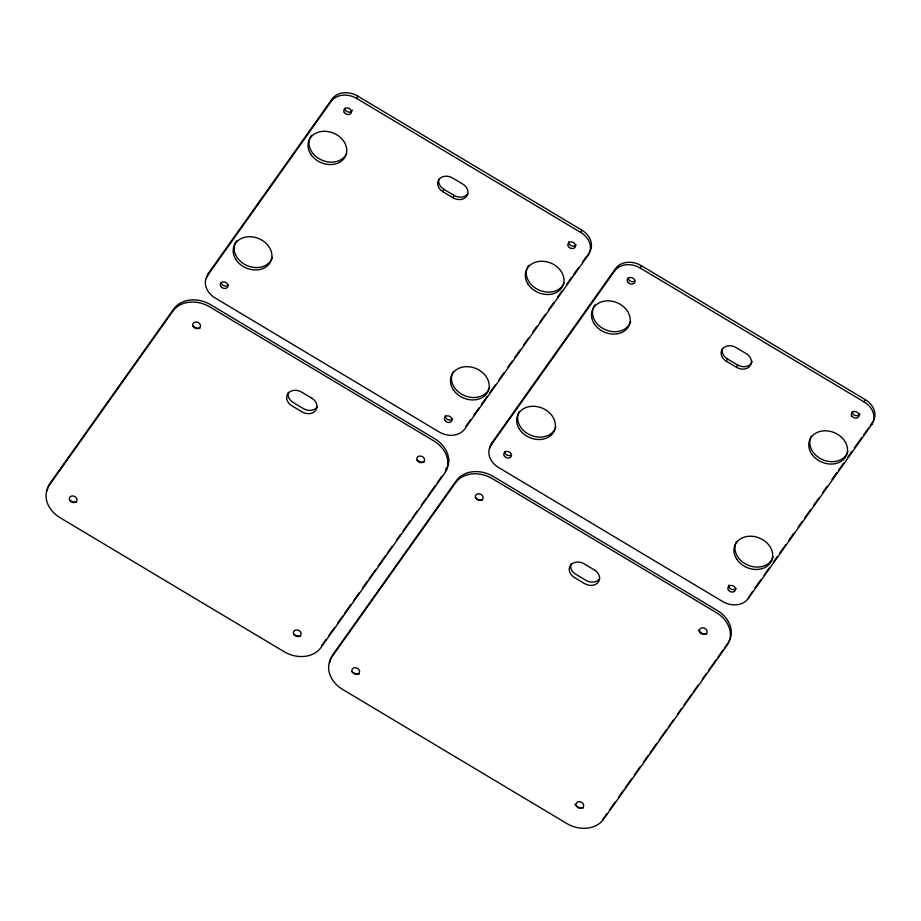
<?xml version="1.0" encoding="UTF-8"?>
<svg xmlns="http://www.w3.org/2000/svg" width="921" height="921" viewBox="0 0 921 921"><rect width="100%" height="100%" fill="white"/><g stroke="black" fill="none" stroke-linecap="round" stroke-linejoin="round"><path stroke-width="1.38" d="M446.478 467.672L445.361 471.379A27.849 22.415 22.4 0 0 434.689 438.718L210.621 304.701A27.849 22.415 22.4 0 0 186.652 300.637L183.498 301.616A27.849 22.415 22.4 0 0 173.77 308.938L50.31 482.857A27.849 22.415 22.4 0 0 47.109 490.997M447.974 462.722L448.723 460.258M207.697 275.31L208.687 272.915L332.147 98.984A19.295 15.53 22.4 0 1 357.682 96.049L581.75 230.077A19.295 15.53 22.4 0 1 589.141 252.699L588.151 255.105L464.702 429.025A19.295 15.53 22.4 0 1 439.167 431.961L215.1 297.944A19.295 15.53 22.4 0 1 207.697 275.31L331.157 101.391L332.147 98.984M331.157 101.391A19.295 15.53 22.4 0 1 356.692 98.455L357.682 96.049M442.851 191.695A10.35 8.324 22.4 0 1 438.891 179.56A10.35 8.324 22.4 0 1 452.579 177.995L462.768 184.085A10.35 8.324 22.4 0 1 466.728 196.208A10.35 8.324 22.4 0 1 453.04 197.785L442.851 191.695L443.841 189.289A10.35 8.324 22.4 0 1 438.926 179.111M453.04 197.785L454.03 195.379A10.35 8.324 22.4 0 0 467.718 193.813M491.181 444.866L492.171 442.471L615.619 268.541A19.295 15.53 22.4 0 1 641.166 265.605L865.222 399.622A19.295 15.53 22.4 0 1 872.624 422.255L871.634 424.662L748.174 598.581A19.295 15.53 22.4 0 1 722.64 601.517L498.572 467.5A19.295 15.53 22.4 0 1 491.181 444.866L614.629 270.947L615.619 268.541M588.151 255.105A19.295 15.53 22.4 0 0 580.76 232.472L581.75 230.077M614.629 270.947A19.295 15.53 22.4 0 1 640.176 268.011L641.166 265.605M726.335 361.251A10.35 8.324 22.4 0 1 722.363 349.117A10.35 8.324 22.4 0 1 736.063 347.539L746.24 353.641A10.35 8.324 22.4 0 1 750.212 365.764A10.35 8.324 22.4 0 1 736.512 367.341L726.335 361.251L727.325 358.845A10.35 8.324 22.4 0 1 722.398 348.668M736.512 367.341L737.502 364.935A10.35 8.324 22.4 0 0 752.158 361.412M748.174 598.581L752.48 591.512M871.634 424.662A19.295 15.53 22.4 0 0 864.232 402.028L865.222 399.622M465.692 426.63L470.666 419.619M473.97 414.957L478.943 407.945M481.43 404.446L487.232 396.283M489.719 392.772L495.521 384.61M498.837 379.936L503.799 372.936M507.943 367.099L512.088 361.262M514.574 357.762L520.377 349.589M523.692 344.915L528.654 337.915M532.799 332.078L536.943 326.241M539.43 322.741L545.232 314.568M548.548 309.893L553.509 302.894M557.654 297.057L561.798 291.22M566.772 284.221L571.745 277.209M573.403 274.884L578.376 267.873M582.509 262.036L586.654 256.199M321.913 645.31L326.046 639.473M328.532 635.974L334.335 627.8M337.65 623.126L342.624 616.126M344.281 613.789L350.913 604.452M353.388 600.953L359.19 592.779M362.506 588.105L367.479 581.105M369.137 578.768L375.768 569.431M378.255 565.931L385.703 555.421M387.361 553.095L392.334 546.084M396.479 540.247L400.623 534.41M403.11 530.91L410.559 520.411M412.217 518.074L417.19 511.063M421.334 505.226L426.308 498.226M427.966 495.889L435.414 485.39M437.072 483.053L442.045 476.053M754.967 588.012L760.769 579.839M764.085 575.176L769.047 568.165M773.191 562.328L777.336 556.491M779.822 552.991L785.625 544.818M788.94 540.155L793.914 533.144M798.047 527.307L802.191 521.482M804.678 517.97L810.48 509.808M813.796 505.134L818.769 498.134M822.902 492.298L827.046 486.461M832.02 479.45L836.993 472.45M838.651 470.113L843.624 463.113M847.769 457.277L851.902 451.44M854.389 447.94L861.849 437.429M863.507 435.092L868.48 428.092M870.138 425.755L872.624 422.255M606.974 813.542L604.487 817.042A27.849 22.415 22.4 0 1 602.576 819.333M609.46 810.043L615.251 801.869M618.567 797.206L623.54 790.195M625.198 787.858L631.829 778.521M634.316 775.022L640.118 766.848M643.422 762.185L648.396 755.174M650.053 752.848L656.685 743.5M659.171 740L666.631 729.501M668.289 727.164L673.251 720.164M677.396 714.328L681.54 708.491M684.027 704.979L691.487 694.48M693.145 692.143L698.106 685.143M702.251 679.307L706.395 673.47M708.882 669.97L716.342 659.459M718 657.122L722.962 650.122M724.62 647.785L727.935 643.123A27.849 22.415 22.4 0 0 717.263 610.462L493.207 476.433A27.849 22.415 22.4 0 0 456.344 480.67L332.895 654.601A27.849 22.415 22.4 0 0 329.683 662.74M356.692 98.455L580.76 232.472M640.176 268.011L864.232 402.028M443.841 189.289L454.03 195.379M727.325 358.845L737.502 364.935M489.949 448.113A19.295 15.53 22.4 0 1 492.171 442.471M630.666 321.475A19.894 16.014 22.4 0 1 604.798 329.465A19.894 16.014 22.4 0 1 594.874 304.92M773.122 556.848A19.894 16.014 22.4 0 1 748.036 565.183A19.894 16.014 22.4 0 1 736.581 541.479M555.847 426.895A19.894 16.014 22.4 0 1 530.761 435.23A19.894 16.014 22.4 0 1 519.306 411.526M847.942 451.428A19.894 16.014 22.4 0 1 822.867 459.775A19.894 16.014 22.4 0 1 811.401 436.07M736.098 588.369A3.983 3.2 22.4 0 1 731.286 589.21A3.983 3.2 22.4 0 1 728.937 585.054M511.431 454.962A3.983 3.2 22.4 0 1 507.229 455.193A3.983 3.2 22.4 0 1 504.754 451.877M634.88 281.032A3.983 3.2 22.4 0 1 630.678 281.262A3.983 3.2 22.4 0 1 628.214 277.946M859.915 413.69A3.983 3.2 22.4 0 1 855.724 415.624A3.983 3.2 22.4 0 1 852.282 411.963M570.87 564.078A10.35 8.324 22.4 0 0 575.786 574.255L585.975 580.345A10.35 8.324 22.4 0 0 599.663 578.768M583.223 808.005A7.564 6.09 22.4 0 1 574.865 804.148M482.604 500.057A7.564 6.09 22.4 0 1 475.455 497.628M706.672 634.085A7.564 6.09 22.4 0 1 698.325 630.217M359.155 673.988A7.564 6.09 22.4 0 1 352.006 671.559M317.089 407.036A10.35 8.324 22.4 0 1 303.4 408.602L293.212 402.512A10.35 8.324 22.4 0 1 288.296 392.334M76.57 502.221A7.518 6.056 22.4 0 1 69.455 499.804M300.614 636.204A7.483 6.021 22.4 0 1 293.546 633.798M424.074 462.273A7.483 6.021 22.4 0 1 416.994 459.867M200.018 328.29A7.518 6.056 22.4 0 1 192.903 325.873M206.477 278.556A19.295 15.53 22.4 0 1 208.687 272.915M346.71 153.231A19.894 16.014 22.4 0 1 322.914 160.576A19.894 16.014 22.4 0 1 309.56 139.129M310.032 137.816A19.894 16.014 22.4 0 1 311.402 135.364M489.638 387.292A19.894 16.014 22.4 0 1 464.564 395.639A19.894 16.014 22.4 0 1 453.097 371.923M272.363 257.339A19.894 16.014 22.4 0 1 246.494 265.329A19.894 16.014 22.4 0 1 236.57 240.784M563.986 283.184A19.894 16.014 22.4 0 1 540.201 290.541A19.894 16.014 22.4 0 1 526.835 269.082M527.307 267.769A19.894 16.014 22.4 0 1 528.677 265.329M452.614 418.813A3.983 3.2 22.4 0 1 447.813 419.654A3.983 3.2 22.4 0 1 445.465 415.498M228.558 284.796A3.983 3.2 22.4 0 1 224.229 285.832A3.983 3.2 22.4 0 1 221.282 282.321M352.375 110.117A3.983 3.2 22.4 0 1 348.184 112.04A3.983 3.2 22.4 0 1 344.73 108.39M576.074 244.882A3.983 3.2 22.4 0 1 571.262 245.734A3.983 3.2 22.4 0 1 568.913 241.578M172.872 311.114L49.412 485.045A27.849 22.415 22.4 0 0 60.084 517.706L284.152 651.723A27.849 22.415 22.4 0 0 321.003 647.486L444.463 473.567A27.849 22.415 22.4 0 0 433.791 440.906L209.723 306.877A27.849 22.415 22.4 0 0 172.872 311.114M455.446 482.857L331.986 656.777A27.849 22.415 22.4 0 0 342.658 689.438L566.726 823.466A27.849 22.415 22.4 0 0 603.589 819.23L727.037 645.299A27.849 22.415 22.4 0 0 716.365 612.638L492.298 478.621A27.849 22.415 22.4 0 0 455.446 482.857M311.77 398.171L301.593 392.081A10.35 8.324 22.4 0 0 287.905 393.658A10.35 8.324 22.4 0 0 291.865 405.793L302.053 411.883A10.35 8.324 22.4 0 0 315.742 410.305A10.35 8.324 22.4 0 0 311.77 398.171M594.356 569.915L584.167 563.825A10.35 8.324 22.4 0 0 570.479 565.39A10.35 8.324 22.4 0 0 574.439 577.525L584.628 583.615A10.35 8.324 22.4 0 0 598.316 582.049A10.35 8.324 22.4 0 0 594.356 569.915M594.275 323.812A19.894 16.014 22.4 0 0 627.834 327.634A19.894 16.014 22.4 0 0 610.473 300.994A19.894 16.014 22.4 0 0 594.275 323.812M519.456 429.232A19.894 16.014 22.4 0 0 553.014 433.043A19.894 16.014 22.4 0 0 535.654 406.414A19.894 16.014 22.4 0 0 519.456 429.232M811.551 453.765A19.894 16.014 22.4 0 0 845.11 457.587A19.894 16.014 22.4 0 0 827.749 430.947A19.894 16.014 22.4 0 0 811.551 453.765M736.731 559.185A19.894 16.014 22.4 0 0 770.29 563.007A19.894 16.014 22.4 0 0 752.929 536.367A19.894 16.014 22.4 0 0 736.731 559.185M728.396 590.004A3.983 3.2 22.4 0 0 735.108 590.764A3.983 3.2 22.4 0 0 731.631 585.434A3.983 3.2 22.4 0 0 728.396 590.004M504.328 455.987A3.983 3.2 22.4 0 0 511.04 456.747A3.983 3.2 22.4 0 0 507.563 451.417A3.983 3.2 22.4 0 0 504.328 455.987M627.777 282.056A3.983 3.2 22.4 0 0 634.488 282.816A3.983 3.2 22.4 0 0 631.023 277.497A3.983 3.2 22.4 0 0 627.777 282.056M851.844 416.073A3.983 3.2 22.4 0 0 858.556 416.845A3.983 3.2 22.4 0 0 855.091 411.514A3.983 3.2 22.4 0 0 851.844 416.073M475.892 498.33A3.983 3.2 22.4 0 0 482.604 499.101A3.983 3.2 22.4 0 0 479.127 493.771A3.983 3.2 22.4 0 0 475.892 498.33M576.5 806.278A3.983 3.2 22.4 0 0 583.212 807.049A3.983 3.2 22.4 0 0 579.746 801.719A3.983 3.2 22.4 0 0 576.5 806.278M699.96 632.359A3.983 3.2 22.4 0 0 706.672 633.118A3.983 3.2 22.4 0 0 703.195 627.788A3.983 3.2 22.4 0 0 699.96 632.359M352.432 672.261A3.983 3.2 22.4 0 0 359.155 673.021A3.983 3.2 22.4 0 0 355.679 667.702A3.983 3.2 22.4 0 0 352.432 672.261M69.858 500.529A3.983 3.2 22.4 0 0 76.57 501.289A3.983 3.2 22.4 0 0 73.104 495.959A3.983 3.2 22.4 0 0 69.858 500.529M193.318 326.598A3.983 3.2 22.4 0 0 200.03 327.358A3.983 3.2 22.4 0 0 196.553 322.028A3.983 3.2 22.4 0 0 193.318 326.598M417.374 460.615A3.983 3.2 22.4 0 0 424.097 461.375A3.983 3.2 22.4 0 0 420.621 456.056A3.983 3.2 22.4 0 0 417.374 460.615M293.926 634.546A3.983 3.2 22.4 0 0 300.637 635.306A3.983 3.2 22.4 0 0 297.161 629.976A3.983 3.2 22.4 0 0 293.926 634.546M310.803 154.256A19.894 16.014 22.4 0 0 344.362 158.078A19.894 16.014 22.4 0 0 327.001 131.438A19.894 16.014 22.4 0 0 310.803 154.256M235.972 259.676A19.894 16.014 22.4 0 0 269.531 263.487A19.894 16.014 22.4 0 0 252.17 236.858A19.894 16.014 22.4 0 0 235.972 259.676M528.078 284.209A19.894 16.014 22.4 0 0 561.637 288.031A19.894 16.014 22.4 0 0 544.276 261.391A19.894 16.014 22.4 0 0 528.078 284.209M453.247 389.629A19.894 16.014 22.4 0 0 486.806 393.451A19.894 16.014 22.4 0 0 469.445 366.811A19.894 16.014 22.4 0 0 453.247 389.629M444.912 420.448A3.983 3.2 22.4 0 0 451.624 421.208A3.983 3.2 22.4 0 0 448.159 415.889A3.983 3.2 22.4 0 0 444.912 420.448M568.372 246.517A3.983 3.2 22.4 0 0 575.084 247.289A3.983 3.2 22.4 0 0 571.607 241.958A3.983 3.2 22.4 0 0 568.372 246.517M220.856 286.431A3.983 3.2 22.4 0 0 227.568 287.191A3.983 3.2 22.4 0 0 224.091 281.861A3.983 3.2 22.4 0 0 220.856 286.431M344.304 112.5A3.983 3.2 22.4 0 0 351.016 113.26A3.983 3.2 22.4 0 0 347.539 107.941A3.983 3.2 22.4 0 0 344.304 112.5"/></g></svg>
